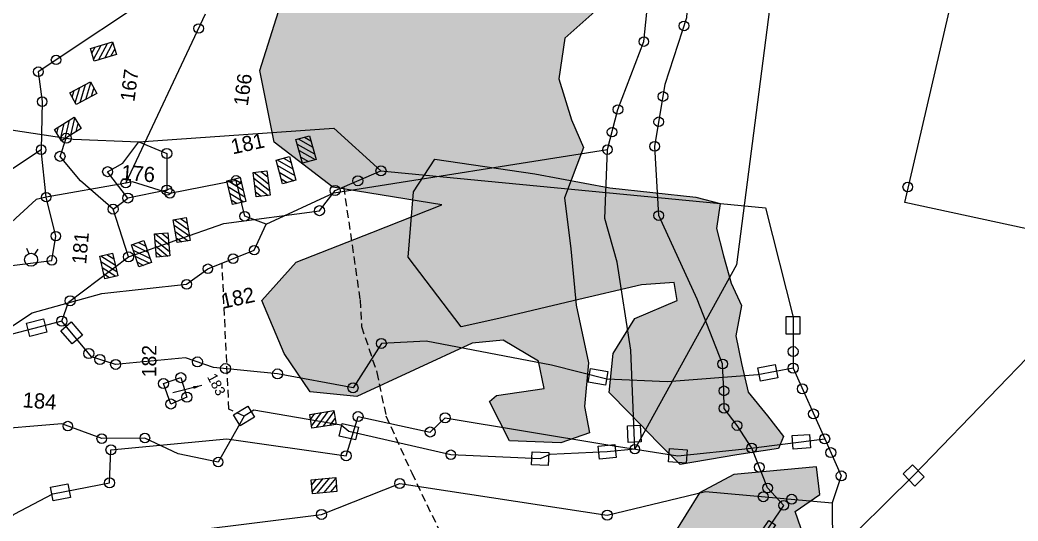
# Model space of a CAD drawing. Header units: metres. Extents: x 316291 to 322492, y 1878982 to 1885522.
# Drawn here: x 319157 to 319795, y 1882805 to 1883124 of the extents above; entities that cross this region are included whole.
import ezdxf

# ---------------------------------------------------------------- set-up
doc = ezdxf.new("R2010")
doc.units = ezdxf.units.M
doc.linetypes.add('DASHED', pattern=[0.75, 0.5, -0.25])
for name, color, linetype in [('LINE_FOOTPATH', 1, 'DASHED'), ('OFF', 1, 'Continuous'), ('OTHERS', 1, 'Continuous'), ('POLY_HATCH', 12, 'Continuous'), ('POLY_PARCEL', 6, 'Continuous'), ('SYM_ARROW', 1, 'Continuous'), ('SYM_STONE', 1, 'Continuous'), ('SYM_WELL', 1, 'Continuous'), ('TEXT_PARCEL', 7, 'Continuous')]:
    doc.layers.add(name, color=color, linetype=linetype)
doc.styles.add('TEXT_MAP', font='')
doc.styles.get('TEXT_MAP').set_extended_font_data('Kruti Dev 050')
doc.dimstyles.get("Standard").update_dxf_attribs({"dimtxt": 0.18, "dimasz": 0.18, "dimexe": 0.18, "dimexo": 0.0625, "dimgap": 0.09, "dimtad": 0, "dimtih": 1, "dimtoh": 1, "dimdec": 4, "dimzin": 0, "dimdsep": 46, "dimtxsty": 'Standard', "dimcen": 0.09, "dimadec": 0, "dimazin": 0, "dimtfac": 1, "dimtdec": 4, "dimtofl": 0, "dimtmove": 0, "dimatfit": 3, "dimfxl": 1, "dimtolj": 1, "dimtzin": 0, "dimarcsym": 0})

# ---------------------------------------------------------------- blocks, each defined once
blk = doc.blocks.new('STONESQUARE')
at = {"layer": 'SYM_STONE'}
for p, q in [((-1.04, 0.81), (1.04, 0.81)), ((-1.04, -0.81), (-1.04, 0.81)), ((1.04, 0.81), (1.04, -0.81)), ((1.04, -0.81), (-1.04, -0.81))]:
    blk.add_line(p, q, dxfattribs=at)
blk = doc.blocks.new('STONE')
blk.add_circle((0, 0), 0.851)
blk = doc.blocks.new('MOTWELL')
for points in [[(-1.54, 2.96), (-0.8, 1.55)], [(1.54, 2.96), (0.8, 1.55)]]:
    blk.add_lwpolyline(points)
blk.add_circle((0, 0), 1.74)
blk = doc.blocks.new('STONESQUAREFILLED')
blk.add_hatch(color=256).paths.add_polyline_path([(0.7, -0.48), (0.7, 0.48), (-0.7, 0.48), (-0.7, -0.48)])
blk.add_lwpolyline([(-0.7, 0.48), (0.7, 0.48), (0.7, -0.48), (-0.7, -0.48)], close=True)
blk = doc.blocks.new('TEXTARROW')
blk.add_leader([(0.04, -0.01), (8.68, -0.01)], dimstyle='Standard', override={"dimtxt": 2.5, "dimasz": 2.5, "dimexe": 1.25, "dimexo": 0.625, "dimgap": 0.625, "dimtad": 1, "dimtih": 0, "dimtoh": 0, "dimzin": 8, "dimcen": 2.5, "dimtofl": 1})

msp = doc.modelspace()

# ---------------------------------------------------------------- hatches: boundary and pattern name
at = {"layer": 'OTHERS'}
h = msp.add_hatch(dxfattribs=at)
h.set_pattern_fill('ANSI31', color=256, scale=23.413525, angle=16.75777, style=0)
h.set_pattern_definition([(61.757774, (314848.7302, 1883816.489), (-2.5782826, 1.3849104), [])])
h.paths.add_polyline_path([(319218.85, 1883102.36), (319216.39, 1883110.51), (319202.16, 1883106.23), (319204.61, 1883098.07)])
h = msp.add_hatch(dxfattribs=at)
h.set_pattern_fill('ANSI31', color=256, scale=23.413525, angle=28.34517, style=0)
h.set_pattern_definition([(73.34517, (314781.727, 1882899.2916), (-2.8039122, 0.838805), [])])
h.paths.add_polyline_path([(319206.22, 1883077.51), (319202.18, 1883085), (319189.1, 1883077.95), (319193.14, 1883070.45)])
h = msp.add_hatch(dxfattribs=at)
h.set_pattern_fill('ANSI31', color=256, scale=23.413525, angle=31.60781, style=0)
h.set_pattern_definition([(76.607806, (314789.1165, 1882625.3793), (-2.8471064, 0.6778665), [])])
h.paths.add_polyline_path([(319196.3, 1883055.12), (319191.83, 1883062.37), (319179.17, 1883054.58), (319183.64, 1883047.33)])
h = msp.add_hatch(dxfattribs=at)
h.set_pattern_fill('ANSI31', color=256, scale=24.633142, angle=-74.28392, style=0)
h.set_pattern_definition([(330.71608, (320172.552, 1887616.401), (1.5061247, 2.6856486), [])])
h.paths.add_polyline_path([(319337.76, 1883033.06), (319346.38, 1883035.49), (319342.15, 1883050.54), (319333.53, 1883048.12)])
h = msp.add_hatch(dxfattribs=at)
h.set_pattern_fill('ANSI31', color=256, scale=24.633142, angle=104.96294, style=0)
h.set_pattern_definition([(149.962945, (318434.4674, 1878465.342), (-1.5412957, -2.6656196), [])])
h.paths.add_polyline_path([(319329.43, 1883037.31), (319320.78, 1883035), (319324.82, 1883019.89), (319333.47, 1883022.2)])
h = msp.add_hatch(dxfattribs=at)
h.set_pattern_fill('ANSI31', color=256, scale=24.633142, angle=103.38085, style=0)
h.set_pattern_definition([(148.38085, (318277.102, 1878478.3247), (-1.614304, -2.6220494), [])])
h.paths.add_polyline_path([(319297.95, 1883023.84), (319289.24, 1883021.77), (319292.86, 1883006.56), (319301.57, 1883008.63)])
h = msp.add_hatch(dxfattribs=at)
h.set_pattern_fill('ANSI31', color=256, scale=24.633142, angle=97.35806, style=0)
h.set_pattern_definition([(142.35806, (317822.863, 1878614.833), (-1.8805093, -2.438197), [])])
h.paths.add_polyline_path([(319315.01, 1883028.15), (319306.13, 1883027), (319308.13, 1883011.49), (319317.02, 1883012.64)])
h = msp.add_hatch(dxfattribs=at)
h.set_pattern_fill('ANSI31', color=256, scale=23.413525, angle=99.81278, style=0)
h.set_pattern_definition([(144.81278, (318026.0818, 1878746.7192), (-1.6865056, -2.3919065), [])])
h.paths.add_polyline_path([(319263.39, 1882998.42), (319255, 1882996.97), (319257.53, 1882982.32), (319265.92, 1882983.77)])
h = msp.add_hatch(dxfattribs=at)
h.set_pattern_fill('ANSI31', color=256, scale=23.413525, angle=95.28456, style=0)
h.set_pattern_definition([(140.28456, (317682.4522, 1878847.9115), (-1.8700825, -2.2512906), [])])
h.paths.add_polyline_path([(319251.57, 1882988.66), (319243.09, 1882987.87), (319244.46, 1882973.07), (319252.94, 1882973.86)])
h = msp.add_hatch(dxfattribs=at)
h.set_pattern_fill('ANSI31', color=256, scale=23.413525, angle=108.84776, style=0)
h.set_pattern_definition([(153.847756, (318682.1307, 1878590.37), (-1.2899618, -2.6270737), [])])
h.paths.add_polyline_path([(319236.41, 1882983.62), (319228.35, 1882980.87), (319233.16, 1882966.81), (319241.21, 1882969.56)])
h = msp.add_hatch(dxfattribs=at)
h.set_pattern_fill('ANSI31', color=256, scale=23.413525, angle=102.84159, style=0)
h.set_pattern_definition([(147.84159, (318205.4605, 1878664.5233), (-1.5577659, -2.477677), [])])
h.paths.add_polyline_path([(319216.39, 1882975.66), (319208.09, 1882973.77), (319211.39, 1882959.28), (319219.69, 1882961.17)])
h = msp.add_hatch(dxfattribs=at)
h.set_pattern_fill('ANSI31', color=256, scale=24.633142, angle=8.79822, style=0)
h.set_pattern_definition([(53.79822, (314909.686, 1884246.993), (-2.4846896, 1.8186363), [])])
h.paths.add_polyline_path([(319359.11, 1882866.23), (319357.74, 1882875.09), (319342.28, 1882872.69), (319343.65, 1882863.84)])
h = msp.add_hatch(dxfattribs=at)
h.set_pattern_fill('ANSI31', color=256, scale=24.633142, angle=5.29248, style=0)
h.set_pattern_definition([(50.29248, (315003.0637, 1884473.7388), (-2.3688329, 1.9671682), [])])
h.paths.add_polyline_path([(319359.73, 1882823.49), (319358.9, 1882832.41), (319343.33, 1882830.96), (319344.16, 1882822.04)])
at = {"layer": 'POLY_HATCH'}
h = msp.add_hatch(dxfattribs=at)
h.set_pattern_fill('ZIGZAG', color=256, scale=5.111887, angle=82.29872, style=0)
h.set_pattern_definition([(82.2987, (319610.724, 1882606.19), (-13.90886, 18.25884), [16.23024, -16.23024]), (172.2987, (319612.899, 1882622.274), (-18.25884, -13.90886), [16.23024, -16.23024])])
h.paths.add_polyline_path([(318483.66, 1884016.34), (318466.95, 1884015.28), (318452.28, 1884014.61), (318439.03, 1884009.77), (318430.38, 1883999.67), (318417.64, 1883988.79), (318444.67, 1883987.78), (318453.14, 1883986.64), (318464.92, 1884000.3), (318475.53, 1884010.14)], flags=16)
h.paths.add_polyline_path([(318327.27, 1883560.04), (318330.07, 1883540.24), (318335.58, 1883522.06), (318346.18, 1883493.74), (318332.75, 1883479.12), (318317.92, 1883476.14), (318304.75, 1883492.86), (318298.45, 1883505.17), (318299.84, 1883515.44), (318305.04, 1883539.14), (318308.66, 1883558.57), (318315.45, 1883564.63), (318320.05, 1883565.5)], flags=16)
h.paths.add_polyline_path([(318109.12, 1883662.84), (318106.82, 1883653.19), (318106.89, 1883642.72), (318110.35, 1883627.81), (318106.29, 1883619.89), (318106.6, 1883607.4), (318108.89, 1883598.62), (318106.3, 1883590.51), (318101.43, 1883580.21), (318093.18, 1883581.82), (318087, 1883587.64), (318086.12, 1883603.2), (318087.79, 1883622.89), (318089.42, 1883638.61), (318091.29, 1883648.82), (318095.48, 1883657.71), (318101.72, 1883663.34)], flags=16)
h.paths.add_polyline_path([(318188.23, 1883834.4), (318192.53, 1883840.22), (318200.1, 1883839.51), (318204.89, 1883834.71), (318207.76, 1883827.6), (318207.01, 1883819.71), (318204.54, 1883808.53), (318200.16, 1883802.09), (318192.16, 1883799.65), (318183.11, 1883798.96), (318174.64, 1883800.1), (318169.06, 1883803.73), (318168.78, 1883811.13), (318173.57, 1883818.16), (318178.7, 1883820.66), (318184.26, 1883819.27), (318190.57, 1883813.94), (318197.94, 1883811.66), (318199.79, 1883815.89), (318197.45, 1883822.28), (318191.86, 1883828.16)], flags=16)
h.paths.add_polyline_path([(318240.83, 1883378.06), (318216.41, 1883381.36), (318168.21, 1883401.14), (318136.03, 1883423.96), (318126.55, 1883446.56), (318086.93, 1883463.28), (318058.11, 1883489.91), (318054.08, 1883528.35), (318028.03, 1883547.5), (318020.15, 1883567.98), (318032.08, 1883601.89), (318003.22, 1883607.22), (317992.7, 1883625.69), (318006.8, 1883651.25), (318026.39, 1883671.81), (318023.17, 1883681.25), (317967.64, 1883695.86), (317960.72, 1883730.42), (317958.16, 1883776.24), (317960.77, 1883821.82), (317975.28, 1883864.38), (317979.14, 1883894.65), (317962.32, 1883922.5), (317961.88, 1883959.5), (317985.9, 1883981.35), (318005.81, 1884011.34), (318003.85, 1884047.6), (318011.4, 1884080.68), (318031.76, 1884103.5), (318061.47, 1884108.01), (318098.87, 1884123.79), (318131.61, 1884140.2), (318133.47, 1884162.69), (318158.22, 1884183.02), (318182.83, 1884188.22), (318219.19, 1884199.88), (318256.12, 1884170.26), (318273.41, 1884177.39), (318298.67, 1884201.44), (318329.5, 1884217.64), (318370.62, 1884222.5), (318391.82, 1884213), (318372.34, 1884168.75), (318402.21, 1884170.87), (318415.77, 1884171.4), (318432.54, 1884132.66), (318446, 1884114.22), (318422.08, 1884104.04), (318411.4, 1884094.24), (318397.62, 1884075.49), (318386.34, 1884075.15), (318360.4, 1884070.22), (318347.87, 1884060.67), (318325.53, 1884047.77), (318312.73, 1884022.33), (318292.64, 1884005.37), (318280.29, 1883990.17), (318274.37, 1883974.11), (318261.75, 1883965.98), (318224.99, 1883950.34), (318196.76, 1883935.42), (318182.99, 1883916.67), (318171.77, 1883889.14), (318161.76, 1883877.38), (318167.74, 1883866.26), (318181.58, 1883857.83), (318194.46, 1883856.09), (318210.51, 1883850.17), (318218.48, 1883819.12), (318212.49, 1883795.57), (318200.75, 1883784.97), (318177.69, 1883780.6), (318171.43, 1883775.82), (318177.54, 1883765.63), (318187.33, 1883754.93), (318204.3, 1883748.89), (318193.54, 1883731.61), (318180.81, 1883713.65), (318179.44, 1883703.53), (318179.24, 1883695.13), (318173.12, 1883670.66), (318175.06, 1883657.28), (318184.97, 1883647.51), (318210.72, 1883644.03), (318251.08, 1883651.68), (318209.68, 1883677.89), (318195, 1883693.93), (318192.81, 1883705.47), (318199.73, 1883728.9), (318212.58, 1883747.77), (318249.41, 1883770.9), (318238.62, 1883781.42), (318231.64, 1883791.07), (318225.42, 1883815.54), (318221.9, 1883829.28), (318214.07, 1883866.18), (318217.16, 1883879.85), (318228.27, 1883900.74), (318245.22, 1883924.98), (318255.74, 1883932.26), (318275.58, 1883941.18), (318291.82, 1883943.37), (318296.06, 1883959.38), (318300.83, 1883988.58), (318316.69, 1884010.9), (318337.24, 1884028.02), (318358.53, 1884038.41), (318375.7, 1884039.81), (318390.35, 1884037.83), (318394.98, 1884047.57), (318400.53, 1884058.01), (318414.4, 1884074.79), (318425.14, 1884083.71), (318437.24, 1884087.46), (318458.95, 1884082.56), (318477.93, 1884048.38), (318510.69, 1884008.9), (318515.61, 1883966.55), (318483.75, 1883956.66), (318468.44, 1883932.68), (318434.54, 1883911.21), (318402.87, 1883874.76), (318393.7, 1883854.22), (318371.03, 1883838.81), (318340.4, 1883796.06), (318309.46, 1883750.99), (318280.14, 1883728.43), (318268.74, 1883705.35), (318277.77, 1883689.91), (318313.49, 1883672.3), (318352.74, 1883652.78), (318396.62, 1883625.53), (318409.49, 1883610.53), (318427.77, 1883610.9), (318449.18, 1883599.48), (318469.72, 1883588.65), (318490.84, 1883589.11), (318513.17, 1883605.51), (318535.86, 1883600.07), (318561.71, 1883607.47), (318586.18, 1883622.16), (318601.5, 1883635.72), (318623.08, 1883618.59), (318647.76, 1883613.83), (318670.98, 1883626.32), (318681.64, 1883633.41), (318700.53, 1883613.8), (318703.34, 1883587.37), (318734.56, 1883585.52), (318768.35, 1883578.11), (318795.4, 1883583.92), (318823.78, 1883571.56), (318857.5, 1883563.68), (318882.78, 1883566.9), (318911.24, 1883562.1), (318936.43, 1883550.64), (318963.83, 1883545.04), (318990.04, 1883548.13), (319009.78, 1883538.36), (319028.86, 1883537.67), (319046.85, 1883539.5), (319067, 1883564.25), (319089.07, 1883589.2), (319108.24, 1883592.77), (319119.54, 1883576.56), (319128.96, 1883553.5), (319140.31, 1883530.65), (319171.14, 1883518.9), (319165.29, 1883498.38), (319152.36, 1883474.55), (319159.31, 1883454.2), (319171.27, 1883428.9), (319163.93, 1883404.31), (319167.33, 1883378.75), (319188.96, 1883354.99), (319213.27, 1883337.02), (319234.27, 1883319.02), (319262.37, 1883308.12), (319293.22, 1883303.47), (319311.9, 1883292.89), (319335.75, 1883292.51), (319356.4, 1883303.45), (319371.81, 1883314.16), (319388.22, 1883314.78), (319407.18, 1883320.27), (319422.05, 1883340.99), (319436.04, 1883355.2), (319455.2, 1883351.66), (319470.28, 1883352.94), (319489.15, 1883371.7), (319506.52, 1883368.88), (319504.92, 1883337.84), (319504.76, 1883327.91), (319512.84, 1883315.93), (319526.94, 1883306.44), (319519.85, 1883283.72), (319518.07, 1883268.8), (319520.98, 1883246.62), (319541.72, 1883226.77), (319524.83, 1883201.58), (319512.82, 1883188.05), (319516.51, 1883161.03), (319530.26, 1883135.01), (319505.25, 1883112.82), (319501.5, 1883086.81), (319509.55, 1883060.61), (319517.34, 1883042.98), (319505.21, 1883011), (319509.07, 1882978.27), (319512.48, 1882942.29), (319520.55, 1882905.67), (319517.93, 1882877.61), (319521.03, 1882860.85), (319502.69, 1882854.42), (319469.98, 1882855.76), (319457.1, 1882880.81), (319461.56, 1882884.66), (319492.13, 1882889.1), (319488.52, 1882906.73), (319465.83, 1882920.08), (319446.03, 1882918.12), (319372.33, 1882884.04), (319342.69, 1882887.1), (319325.89, 1882911.63), (319311.75, 1882945.27), (319333.75, 1882969.77), (319382, 1882988.82), (319426.74, 1883006.45), (319357.05, 1883017.77), (319319.52, 1883046.53), (319310.33, 1883092.29), (319324.82, 1883138.17), (319349.98, 1883155.92), (319357.66, 1883159.8), (319362.08, 1883156.07), (319365.34, 1883147.13), (319365.38, 1883140.86), (319376.9, 1883143.33), (319383.53, 1883146.01), (319382.6, 1883152.4), (319377.9, 1883160.65), (319379.21, 1883170.32), (319382.62, 1883175.67), (319384.59, 1883180.33), (319375.84, 1883185.09), (319365.36, 1883186.96), (319356.82, 1883180.06), (319352.2, 1883169.05), (319345.54, 1883162.78), (319333.81, 1883155.42), (319312.11, 1883147.46), (319287.82, 1883144.59), (319238.33, 1883168.81), (319221.94, 1883210.33), (319182.45, 1883235.09), (319156.31, 1883267.52), (319142.04, 1883300.23), (319110.69, 1883329.1), (319098.36, 1883358.71), (319097.3, 1883391.06), (319100.79, 1883425.64), (319081.95, 1883421.08), (319064.77, 1883407.78), (319062.59, 1883375.87), (319065.49, 1883346.58), (319046.34, 1883339.7), (319029.84, 1883359.45), (319028.57, 1883400.83), (318986.56, 1883399.88), (318955.55, 1883399.81), (318922.14, 1883374.97), (318880.88, 1883379.6), (318824.59, 1883381.53), (318771.53, 1883393.44), (318751.97, 1883415.03), (318751.58, 1883427.87), (318723.81, 1883437.78), (318692, 1883421.24), (318665.28, 1883414.44), (318639.43, 1883417.46), (318616.4, 1883423.89), (318593.27, 1883380.6), (318554.96, 1883354.52), (318497.56, 1883362.28), (318463.92, 1883349.78), (318426.44, 1883354.38), (318381.61, 1883339.6), (318334.53, 1883343.13), (318290.33, 1883350.52), (318270.09, 1883374.1), (318276.53, 1883384.84), (318286.3, 1883399.86), (318287.07, 1883408.78), (318280.95, 1883414.33), (318272.32, 1883417.22), (318265.96, 1883414.64), (318259.24, 1883403.09), (318251.23, 1883388.27)])
at = {"layer": 'POLY_HATCH', "ltscale": 10}
h = msp.add_hatch(dxfattribs=at)
h.set_pattern_fill('ZIGZAG', color=256, scale=5.378167, angle=-4.28928, style=0)
h.set_pattern_definition([(355.7107, (317327.343, 1881245.552), (18.30498, 15.75073), [17.07568, -17.07568]), (85.7107, (317344.371, 1881244.275), (-15.75073, 18.30498), [17.07568, -17.07568])])
h.paths.add_polyline_path([(319666.23, 1882839.15), (319613.33, 1882834.22), (319591.41, 1882822.56), (319573.95, 1882794.5), (319580.55, 1882765.77), (319603.21, 1882742.28), (319621.48, 1882738.7), (319644.97, 1882746.2), (319665.43, 1882758.79), (319673.93, 1882775.95), (319657.98, 1882794.65), (319652.58, 1882810.71), (319668.29, 1882821.5)])
h.paths.add_polyline_path([(319439.14, 1882928.62), (319405.23, 1882973.12), (319408.65, 1883014.82), (319422.19, 1883035.66), (319486.08, 1883026.14), (319534.05, 1883017.23), (319589.04, 1883011.33), (319604.57, 1883007.22), (319602.34, 1882991.43), (319606.79, 1882973.96), (319611.54, 1882956.46), (319618.3, 1882942.07), (319614.64, 1882922.85), (319618.19, 1882905.15), (319622.58, 1882886.8), (319634.9, 1882871.69), (319645, 1882858.53), (319641.9, 1882850.78), (319615.15, 1882846.88), (319579.06, 1882840.73), (319565.14, 1882854.18), (319546.34, 1882873.61), (319533.57, 1882886.68), (319536.18, 1882911.6), (319550.12, 1882933.89), (319577.16, 1882945.45), (319575.2, 1882956.83), (319554.25, 1882955.44), (319510.75, 1882945.12), (319463.05, 1882933.92)])
h.paths.add_polyline_path([(318903, 1881851.64), (318906.7, 1881856.87), (318915.67, 1881858.77), (318916.95, 1881869.71), (318911.66, 1881883.7), (318913.06, 1881901.24), (318924.04, 1881923.76), (318925.86, 1881934.47), (318943.03, 1881939.06), (318953.79, 1881941.56), (318947.42, 1881953.43), (318939.52, 1881969.47), (318937.18, 1881988.57), (318938.02, 1881998.62), (318943.15, 1882009.26), (318957, 1882018.7), (318985.48, 1882029.24), (318995.33, 1882036.77), (318984.14, 1882050.66), (318986.22, 1882077.16), (319003.84, 1882097.52), (319001.25, 1882105.8), (318985.55, 1882120.95), (318986.62, 1882143.84), (319001.47, 1882161.48), (319016.31, 1882169.37), (319019.46, 1882175.75), (318999.9, 1882183.46), (318989.32, 1882198.22), (318989.02, 1882214.97), (318987.51, 1882232.91), (318990.67, 1882254.18), (318993.68, 1882263.69), (319003.13, 1882278.06), (319015.76, 1882288.32), (319028.79, 1882298.92), (319025.42, 1882314.06), (319021.3, 1882324.11), (319028.03, 1882346.4), (319037.38, 1882366.83), (319045.71, 1882373.74), (319054.2, 1882382.66), (319062.05, 1882395.31), (319054.43, 1882407.82), (319047.1, 1882421.61), (319060.58, 1882443.2), (319082.51, 1882454.79), (319105, 1882466.52), (319126.95, 1882470.94), (319151, 1882476.49), (319170.25, 1882474.49), (319189.42, 1882468.83), (319206.26, 1882456.72), (319223.34, 1882445.33), (319239.2, 1882432.38), (319240.78, 1882420.31), (319239.34, 1882409.76), (319249.29, 1882406.26), (319258.05, 1882399.17), (319259.49, 1882385.28), (319259.79, 1882370.92), (319259.81, 1882365.04), (319265.12, 1882370.89), (319297.57, 1882375.62), (319305.37, 1882377.79), (319318.11, 1882369.85), (319338.35, 1882366.31), (319351.93, 1882362.17), (319364.23, 1882355.73), (319370.53, 1882347.73), (319374.94, 1882339.12), (319381.33, 1882329.82), (319387.97, 1882319.03), (319394.73, 1882307.5), (319401.77, 1882294.66), (319407.42, 1882280.45), (319414.03, 1882271.68), (319412.21, 1882260.98), (319411.02, 1882248.75), (319404.67, 1882238.93), (319400.38, 1882229.52), (319416.94, 1882223.49), (319435.87, 1882222.08), (319454.89, 1882221.75), (319465.58, 1882218.38), (319474.07, 1882210.2), (319480.54, 1882199.61), (319479.71, 1882194.71), (319488.73, 1882200.83), (319502.07, 1882200.94), (319516.09, 1882200.25), (319531.99, 1882200.16), (319546.89, 1882198.86), (319560.57, 1882191.22), (319574.41, 1882183.2), (319581.25, 1882175.15), (319586.26, 1882159.7), (319609.37, 1882140.06), (319609.27, 1882123.33), (319611.72, 1882102.08), (319630.47, 1882052.61), (319641.65, 1882023.14), (319625.41, 1881990.08), (319602.13, 1881958.68), (319581.7, 1881915), (319552.87, 1881930.35), (319488.86, 1881953.99), (319436.75, 1881975.6), (319396.4, 1882033.25), (319340.86, 1882084.51), (319333.36, 1882122.74), (319311.54, 1882156.02), (319288.6, 1882169.42), (319280.33, 1882207.34), (319248.96, 1882254.14), (319214.28, 1882301.95), (319183.28, 1882353.62), (319165.3, 1882382.85), (319126.72, 1882393.73), (319120.65, 1882345.51), (319113.34, 1882330.99), (319110.45, 1882315.01), (319125.02, 1882285.66), (319119.07, 1882254.09), (319112.21, 1882220.32), (319125.3, 1882196.36), (319118.54, 1882153.92), (319100.26, 1882113.85), (319093.21, 1882082.74), (319055.36, 1882043.01), (319043.3, 1882010.38), (319005.73, 1881974.4), (318998.12, 1881950.24), (319001.66, 1881930.25), (318974.45, 1881901.78), (318951.69, 1881872.22), (318952.37, 1881853.71), (318943.44, 1881842.7), (318929.43, 1881849.4), (318913.79, 1881847.3), (318906.89, 1881845.44)])
h.paths.add_polyline_path([(318432.45, 1882009.59), (318394.4, 1882043.13), (318379.84, 1882080.69), (318369.1, 1882119.13), (318370.99, 1882140.41), (318386.51, 1882165.88), (318422.24, 1882174.78), (318448.32, 1882171.08), (318431.53, 1882205.92), (318379.4, 1882202.31), (318379.11, 1882248.65), (318387.86, 1882268.83), (318427.52, 1882283.81), (318450.46, 1882300.03), (318469.68, 1882297.43), (318482.53, 1882310.36), (318480.93, 1882323.8), (318487.25, 1882342.43), (318515.97, 1882350.7), (318541.45, 1882362.1), (318558.82, 1882360.1), (318572.52, 1882382.35), (318593.62, 1882389.45), (318608.79, 1882394.69), (318621.45, 1882389.68), (318626.21, 1882418.27), (318628.41, 1882436.06), (318616.31, 1882471.7), (318632.02, 1882491.95), (318648.76, 1882510.37), (318666.96, 1882525.22), (318689.3, 1882556.55), (318716.44, 1882582.3), (318742.57, 1882579.18), (318770.36, 1882590.41), (318796.57, 1882588.45), (318804.8, 1882586.09), (318833.28, 1882583.38), (318842.05, 1882572.88), (318838.13, 1882547.7), (318835.6, 1882517.78), (318822.39, 1882507.77), (318828.43, 1882491.69), (318849.04, 1882476.83), (318861.43, 1882452.74), (318864.04, 1882421.86), (318857.03, 1882394.02), (318850.9, 1882385.79), (318882.98, 1882377.02), (318900.6, 1882353.11), (318910.83, 1882323.4), (318907.56, 1882306.85), (318899.02, 1882289.55), (318898.1, 1882273.41), (318888.45, 1882256.76), (318920.64, 1882257.24), (318927.3, 1882241.69), (318930.2, 1882222.37), (318927.92, 1882195.9), (318913.16, 1882165.17), (318937.6, 1882139.6), (318943.32, 1882127.01), (318936.79, 1882105.5), (318921.26, 1882080.03), (318887.54, 1882066.93), (318863.14, 1882069.92), (318853.56, 1882061.95), (318875.27, 1882053.96), (318893.96, 1882044.45), (318902.84, 1882027.57), (318906.18, 1882006.48), (318895.84, 1882003.78), (318882.53, 1882000.15), (318877.92, 1881988.91), (318853.23, 1881980.34), (318847.51, 1881969.77), (318852.12, 1881957.85), (318879.85, 1881952.87), (318894.71, 1881938.44), (318890.6, 1881918.49), (318874.93, 1881898.82), (318855.34, 1881888.71), (318852.96, 1881880.2), (318879.37, 1881873.01), (318899.23, 1881855.89), (318901.24, 1881839.48), (318896.92, 1881829.7), (318889.91, 1881811.54), (318876.84, 1881796.44), (318872.43, 1881793.07), (318865.66, 1881797.83), (318878.55, 1881825.34), (318882.77, 1881835.93), (318873.76, 1881850.29), (318841.39, 1881868.99), (318846.27, 1881900.8), (318844.72, 1881930.69), (318836.61, 1881954.6), (318842.98, 1881984.08), (318849.66, 1882002.81), (318836.65, 1882023.01), (318815.11, 1882045.52), (318816.35, 1882075.57), (318824.02, 1882087.76), (318822.66, 1882115.22), (318811.7, 1882140.64), (318796.86, 1882148.78), (318796.92, 1882173), (318801.45, 1882195.22), (318799.19, 1882218.13), (318794.84, 1882240.28), (318789.12, 1882264.01), (318798.99, 1882288.23), (318801.56, 1882308.93), (318795.18, 1882331.23), (318784.39, 1882351.46), (318797.23, 1882375.83), (318807.15, 1882400.78), (318803.25, 1882426.41), (318795.77, 1882451.38), (318784.62, 1882471.63), (318771.22, 1882484.29), (318768.99, 1882495.18), (318762.25, 1882502.9), (318743.63, 1882497.64), (318726.45, 1882486.91), (318721.46, 1882473.41), (318716.39, 1882456.41), (318718.43, 1882450.34), (318705.67, 1882441.87), (318694.05, 1882431.27), (318696.4, 1882414.45), (318694.35, 1882398.15), (318686.32, 1882381.19), (318676.44, 1882364.18), (318664.89, 1882344.7), (318652.25, 1882325.49), (318646.09, 1882308.05), (318637.84, 1882271.47), (318623.51, 1882254.42), (318606.05, 1882235.02), (318603.4, 1882203.42), (318592.53, 1882187.96), (318564.85, 1882178.02), (318559.88, 1882157.31), (318572.67, 1882134.16), (318578.37, 1882112.65), (318564.09, 1882091.35), (318554.21, 1882066.94), (318551.83, 1882036.42), (318551.91, 1882006.65), (318552.92, 1881986.78), (318546.31, 1881981.36), (318520.56, 1881996.98), (318491.96, 1882009.29), (318462.66, 1882019.63)])

# ---------------------------------------------------------------- linework, layer by layer
at = {"layer": 'LINE_FOOTPATH', "ltscale": 10}
for points in [[(319363.96, 1883017.92), (319374.49, 1882945.72), (319375.41, 1882928.85), (319385.19, 1882899.5), (319391.04, 1882871.69), (319407.46, 1882835.31), (319427.79, 1882793.04), (319447.41, 1882749.58), (319459.36, 1882727.86), (319482, 1882679.49), (319504.26, 1882634.3), (319530.9, 1882605.22), (319557.61, 1882589.84), (319584.83, 1882556.39), (319608.46, 1882520.71), (319641.69, 1882501.11), (319644.74, 1882498.37)], [(319300.34, 1882871.61), (319290.71, 1882875.91), (319286.28, 1882969.26)]]:
    msp.add_lwpolyline(points, dxfattribs=at)
at = {"layer": 'OFF'}
for points in [[(319674.03, 1883425.06), (319615.04, 1882968.06), (319550.05, 1882850.48)], [(319224.76, 1883020.28), (319275.71, 1883128.36)], [(319113.37, 1883059.97), (319186.74, 1883048.97)], [(319233.11, 1883046.57), (319357.69, 1883055.4), (319387.85, 1883028.15)], [(319186.74, 1883048.97), (319191.14, 1883048.31), (319233.11, 1883046.57)], [(319387.85, 1883028.15), (319633.52, 1883004.43)], [(319676.26, 1882816.1), (319676.57, 1882759.27)]]:
    msp.add_lwpolyline(points, dxfattribs=at)
at = {"layer": 'OTHERS'}
for points in [[(319202.16, 1883106.23), (319216.39, 1883110.51), (319218.85, 1883102.36), (319204.61, 1883098.07)], [(319189.1, 1883077.95), (319202.18, 1883085), (319206.22, 1883077.51), (319193.14, 1883070.45)], [(319179.17, 1883054.58), (319191.83, 1883062.37), (319196.3, 1883055.12), (319183.64, 1883047.33)], [(319342.15, 1883050.54), (319346.38, 1883035.49), (319337.76, 1883033.06), (319333.53, 1883048.12)], [(319324.82, 1883019.89), (319320.78, 1883035), (319329.43, 1883037.31), (319333.47, 1883022.2)], [(319292.86, 1883006.56), (319289.24, 1883021.77), (319297.95, 1883023.84), (319301.57, 1883008.63)], [(319308.13, 1883011.49), (319306.13, 1883027), (319315.01, 1883028.15), (319317.02, 1883012.64)], [(319257.53, 1882982.32), (319255, 1882996.97), (319263.39, 1882998.42), (319265.92, 1882983.77)], [(319244.46, 1882973.07), (319243.09, 1882987.87), (319251.57, 1882988.66), (319252.94, 1882973.86)], [(319233.16, 1882966.81), (319228.35, 1882980.87), (319236.41, 1882983.62), (319241.21, 1882969.56)], [(319211.39, 1882959.28), (319208.09, 1882973.77), (319216.39, 1882975.66), (319219.69, 1882961.17)], [(319342.28, 1882872.69), (319357.74, 1882875.09), (319359.11, 1882866.23), (319343.65, 1882863.84)], [(319343.33, 1882830.96), (319358.9, 1882832.41), (319359.73, 1882823.49), (319344.16, 1882822.04)]]:
    msp.add_lwpolyline(points, close=True, dxfattribs=at)
at = {"layer": 'POLY_HATCH'}
for points in [[(319465.83, 1882920.08), (319446.03, 1882918.12), (319372.33, 1882884.04), (319342.69, 1882887.1), (319325.89, 1882911.63), (319311.75, 1882945.27), (319333.75, 1882969.77), (319382, 1882988.82), (319426.74, 1883006.45), (319357.05, 1883017.77), (319319.52, 1883046.53), (319310.33, 1883092.29), (319324.82, 1883138.17)], [(319530.26, 1883135.01), (319505.25, 1883112.82), (319501.5, 1883086.81), (319509.55, 1883060.61), (319517.34, 1883042.98), (319505.21, 1883011), (319509.07, 1882978.27), (319512.48, 1882942.29), (319520.55, 1882905.67), (319517.93, 1882877.61), (319521.03, 1882860.85)], [(319521.03, 1882860.85), (319502.69, 1882854.42), (319469.98, 1882855.76), (319457.1, 1882880.81), (319461.56, 1882884.66), (319492.13, 1882889.1), (319488.52, 1882906.73), (319465.83, 1882920.08)]]:
    msp.add_lwpolyline(points, dxfattribs=at)
at = {"layer": 'POLY_HATCH', "ltscale": 10}
for points in [[(319439.14, 1882928.62), (319405.23, 1882973.12), (319408.65, 1883014.82), (319422.19, 1883035.66), (319486.08, 1883026.14), (319534.05, 1883017.23), (319589.04, 1883011.33), (319604.57, 1883007.22), (319602.34, 1882991.43), (319606.79, 1882973.96), (319611.54, 1882956.46), (319618.3, 1882942.07), (319614.64, 1882922.85), (319618.19, 1882905.15), (319622.58, 1882886.8), (319634.9, 1882871.69), (319645, 1882858.53), (319641.9, 1882850.78), (319615.15, 1882846.88), (319579.06, 1882840.73), (319565.14, 1882854.18), (319546.34, 1882873.61), (319533.57, 1882886.68), (319536.18, 1882911.6), (319550.12, 1882933.89), (319577.16, 1882945.45), (319575.2, 1882956.83), (319554.25, 1882955.44), (319510.75, 1882945.12), (319463.05, 1882933.92)], [(319666.23, 1882839.15), (319613.33, 1882834.22), (319591.41, 1882822.56), (319573.95, 1882794.5), (319580.55, 1882765.77), (319603.21, 1882742.28), (319621.48, 1882738.7), (319644.97, 1882746.2), (319665.43, 1882758.79), (319673.93, 1882775.95), (319657.98, 1882794.65), (319652.58, 1882810.71), (319668.29, 1882821.5)]]:
    msp.add_lwpolyline(points, close=True, dxfattribs=at)
at = {"layer": 'POLY_PARCEL'}
for points in [[(319633.78, 1882797.63), (319645.23, 1882814.57), (319634.86, 1882825.68), (319624.77, 1882851.18), (319615.41, 1882865.53), (319607.08, 1882876.49), (319606.99, 1882887.7), (319606.17, 1882904.84), (319589.94, 1882946.18), (319565.29, 1882999.61), (319562.74, 1883043.74), (319569.35, 1883083.46), (319583.27, 1883125.99), (319587.73, 1883196.57), (319551.91, 1883318.82), (319504.86, 1883375.19), (319480.5, 1883408.52), (319446.44, 1883421.24), (319369, 1883408.8), (319329.08, 1883406.57), (319349.84, 1883499.19), (319348.41, 1883517.96)], [(319867.74, 1882976.71), (319722.66, 1883007.92), (319759.28, 1883165.8), (319807.95, 1883375.89)], [(319532.57, 1883041.69), (319539.29, 1883067.3), (319555.85, 1883110.67), (319564.23, 1883193.29), (319543.58, 1883305.23), (319510.14, 1883350.24), (319498.95, 1883365.21)], [(319249.52, 1883145.24), (319168.88, 1883091.43), (319171.38, 1883072.31), (319170.69, 1883041.65)], [(319216.68, 1883003.71), (319195.9, 1883021.68), (319182.74, 1883037.4), (319186.74, 1883048.97)], [(319226.11, 1883010.79), (319213.18, 1883027.61), (319222.91, 1883033), (319233.11, 1883046.57)], [(319233.11, 1883046.57), (319250.93, 1883039.24), (319250.99, 1883015.87), (319226.11, 1883010.79)], [(319170.69, 1883041.65), (319107.61, 1882999.93), (319138.19, 1882961.85), (319143.78, 1882952.04), (319152.32, 1882929.15)], [(319173.94, 1883011.3), (319170.69, 1883041.65)], [(319314.55, 1882994.1), (319357.74, 1883014.15), (319532.57, 1883041.69)], [(319550.05, 1882850.48), (319547.48, 1882913.69), (319538.82, 1882969.93), (319530.9, 1882997.7), (319532.57, 1883041.69)], [(319226.5, 1882973.21), (319287.52, 1882994.5), (319348.53, 1883002.72), (319358.54, 1883015.59), (319387.85, 1883028.15)], [(319224.76, 1883020.28), (319173.94, 1883011.3)], [(319314.55, 1882994.1), (319300.75, 1882999.13), (319295.26, 1883022.05), (319252.97, 1883013.74), (319229.08, 1883021.04), (319224.76, 1883020.28)], [(319173.94, 1883011.3), (319167.42, 1883009.92), (319141.1, 1882985.86), (319144.64, 1882973.4), (319148.52, 1882967.21), (319177.53, 1882970.98), (319180.08, 1882986.48)], [(319180.08, 1882986.48), (319173.94, 1883011.3)], [(319216.68, 1883003.71), (319226.11, 1883010.79)], [(319226.5, 1882973.21), (319216.68, 1883003.71)], [(319633.52, 1883004.43), (319651.18, 1882934.69), (319651.21, 1882902.15)], [(319152.32, 1882929.15), (319164.85, 1882937.39), (319209.51, 1882949.9), (319263.67, 1882955.71), (319277.23, 1882965.64), (319306.87, 1882977.48), (319314.55, 1882994.1)], [(319183.9, 1882932.19), (319188.15, 1882944.39), (319226.5, 1882973.21)], [(319676.02, 1882782.18), (319728.21, 1882833.67), (319800.5, 1882908.55), (319867.74, 1882976.71)], [(319183.9, 1882932.19), (319133.23, 1882919.03), (319141.37, 1882951.51), (319122.96, 1882967.63), (319104.88, 1882965.93), (319105.18, 1882957.01), (319090.91, 1882957.8), (319070.88, 1882970.98)], [(319651.21, 1882902.15), (319628.75, 1882897.99), (319570.79, 1882893.44), (319532.1, 1882895.23), (319496.71, 1882904), (319416.74, 1882919.45), (319388.1, 1882917.99), (319369.97, 1882889.59), (319321.79, 1882898.49), (319280.77, 1882902.68), (319262.99, 1882908.74), (319218.29, 1882904.58), (319202.92, 1882909.35), (319183.9, 1882932.19)], [(319651.21, 1882902.15), (319671.39, 1882857.03)], [(319550.05, 1882850.48), (319532.39, 1882848.74), (319495.66, 1882847.01), (319489.51, 1882844.33), (319432.47, 1882846.88), (319367.3, 1882861.64), (319362.51, 1882865.72), (319306.59, 1882875.35), (319300.34, 1882871.61), (319283.83, 1882842.23), (319258.32, 1882847.56), (319237.01, 1882857.56), (319209.41, 1882857.17), (319183.9, 1882866.62), (319132.73, 1882862.29), (319114.49, 1882889.51)], [(319146.74, 1882802.32), (319153.51, 1882809.04), (319178.13, 1882821.94), (319214.42, 1882828.95), (319215.31, 1882850.02), (319289.45, 1882856.97), (319365.6, 1882846.25), (319373.18, 1882871.27), (319419.34, 1882861.41), (319428.79, 1882870.44), (319532.84, 1882853.18), (319577.55, 1882846.21), (319622.57, 1882850.9), (319671.39, 1882857.03)], [(319671.39, 1882857.03), (319681.98, 1882833.36), (319676.26, 1882816.1)], [(319253.02, 1882789.21), (319265.86, 1882798.42), (319349.85, 1882808.78), (319399.8, 1882828.56), (319532.41, 1882808.34), (319595.27, 1882823.44), (319676.26, 1882816.1)]]:
    msp.add_lwpolyline(points, dxfattribs=at)
msp.add_lwpolyline([(319248.88, 1882892.3), (319259.89, 1882896.11), (319263.83, 1882883.64), (319253.63, 1882879.29)], close=True, dxfattribs=at)

# ---------------------------------------------------------------- block references
at = {"layer": 'SYM_ARROW', "xscale": 2.228110390308097, "yscale": 2.228110390308097, "zscale": 2.228110390308097, "rotation": 193.9223037509574}
msp.add_blockref('TEXTARROW', (319273.54, 1882891.15), dxfattribs=at)
at = {"layer": 'SYM_STONE'}
for name, p, xscale, yscale, zscale, rotation in [('STONE', (319271.33, 1883119.06), 3.578321005867366, 3.578321005867366, 3.578321005867366, 82.29872296275367), ('STONE', (319581.53, 1883120.69), 3.639599198251426, 3.639599198251426, 3.639599198251426, 356.095985405272), ('STONE', (319555.85, 1883110.67), 3.578321005867366, 3.578321005867366, 3.578321005867366, 82.29872296275367), ('STONE', (319180.22, 1883099), 3.578321005867366, 3.578321005867366, 3.578321005867366, 82.29872296275367), ('STONE', (319168.88, 1883091.43), 3.578321005867366, 3.578321005867366, 3.578321005867366, 82.29872296275367), ('STONE', (319171.38, 1883072.31), 3.578321005867366, 3.578321005867366, 3.578321005867366, 82.29872296275367), ('STONE', (319568.04, 1883075.6), 3.639599198251426, 3.639599198251426, 3.639599198251426, 356.095985405272), ('STONE', (319539.29, 1883067.3), 3.578321005867366, 3.578321005867366, 3.578321005867366, 82.29872296275367), ('STONE', (319565.35, 1883059.45), 3.639599198251426, 3.639599198251426, 3.639599198251426, 356.095985405272), ('STONE', (319535.5, 1883052.86), 3.578321005867366, 3.578321005867366, 3.578321005867366, 82.29872296275367), ('STONE', (319186.74, 1883048.97), 3.764716826507651, 3.764716826507651, 3.764716826507651, 355.7107211870309), ('STONE', (319170.69, 1883041.65), 3.578321005867366, 3.578321005867366, 3.578321005867366, 82.29872296275367), ('STONE', (319250.93, 1883039.24), 3.764716826507651, 3.764716826507651, 3.764716826507651, 355.7107211870309), ('STONE', (319532.57, 1883041.69), 3.578321005867366, 3.578321005867366, 3.578321005867366, 82.29872296275367), ('STONE', (319562.74, 1883043.74), 3.639599198251426, 3.639599198251426, 3.639599198251426, 356.095985405272), ('STONE', (319182.74, 1883037.4), 3.764716826507651, 3.764716826507651, 3.764716826507651, 355.7107211870309), ('STONE', (319213.18, 1883027.61), 3.764716826507651, 3.764716826507651, 3.764716826507651, 355.7107211870309), ('STONE', (319387.85, 1883028.15), 3.764716826507651, 3.764716826507651, 3.764716826507651, 355.7107211870309), ('STONE', (319224.76, 1883020.28), 3.578321005867366, 3.578321005867366, 3.578321005867366, 82.29872296275367), ('STONE', (319295.26, 1883022.05), 3.578321005867366, 3.578321005867366, 3.578321005867366, 82.29872296275367), ('STONE', (319373.12, 1883021.84), 3.764716826507651, 3.764716826507651, 3.764716826507651, 355.7107211870309), ('STONE', (319250.99, 1883015.87), 3.764716826507651, 3.764716826507651, 3.764716826507651, 355.7107211870309), ('STONE', (319252.97, 1883013.74), 3.578321005867366, 3.578321005867366, 3.578321005867366, 82.29872296275367), ('STONE', (319358.54, 1883015.59), 3.764716826507651, 3.764716826507651, 3.764716826507651, 355.7107211870309), ('STONE', (319724.49, 1883017.84), 3.639599198251426, 3.639599198251426, 3.639599198251426, 356.095985405272), ('STONE', (319173.94, 1883011.3), 3.578321005867366, 3.578321005867366, 3.578321005867366, 82.29872296275367), ('STONE', (319226.11, 1883010.79), 3.764716826507651, 3.764716826507651, 3.764716826507651, 355.7107211870309), ('STONE', (319216.68, 1883003.71), 3.764716826507651, 3.764716826507651, 3.764716826507651, 355.7107211870309), ('STONE', (319348.53, 1883002.72), 3.764716826507651, 3.764716826507651, 3.764716826507651, 355.7107211870309), ('STONE', (319300.75, 1882999.13), 3.578321005867366, 3.578321005867366, 3.578321005867366, 82.29872296275367), ('STONE', (319180.08, 1882986.48), 3.578321005867366, 3.578321005867366, 3.578321005867366, 82.29872296275367), ('STONE', (319306.87, 1882977.48), 3.578321005867366, 3.578321005867366, 3.578321005867366, 82.29872296275367), ('STONE', (319177.53, 1882970.98), 3.578321005867366, 3.578321005867366, 3.578321005867366, 82.29872296275367), ('STONE', (319226.5, 1882973.21), 3.764716826507651, 3.764716826507651, 3.764716826507651, 355.7107211870309), ('STONE', (319293.33, 1882972.07), 3.578321005867366, 3.578321005867366, 3.578321005867366, 82.29872296275367), ('STONE', (319277.23, 1882965.64), 3.578321005867366, 3.578321005867366, 3.578321005867366, 82.29872296275367), ('STONE', (319263.67, 1882955.71), 3.578321005867366, 3.578321005867366, 3.578321005867366, 82.29872296275367), ('STONE', (319189.23, 1882945.2), 3.764716826507651, 3.764716826507651, 3.764716826507651, 355.7107211870309), ('STONESQUARE', (319167.86, 1882928.02), 5.37816689501093, 5.37816689501093, 5.37816689501093, 14.56383327987819), ('STONE', (319183.9, 1882932.19), 3.764716826507651, 3.764716826507651, 3.764716826507651, 355.7107211870309), ('STONESQUARE', (319651.18, 1882929.52), 5.37816689501093, 5.37816689501093, 5.37816689501093, 270.0652781024297), ('STONESQUARE', (319190.14, 1882924.69), 5.37816689501093, 5.37816689501093, 5.37816689501093, 310.7077652640601), ('STONE', (319388.1, 1882917.99), 3.764716826507651, 3.764716826507651, 3.764716826507651, 355.7107211870309), ('STONE', (319201.09, 1882911.55), 3.764716826507651, 3.764716826507651, 3.764716826507651, 355.7107211870309), ('STONE', (319651.2, 1882912.76), 3.764716826507651, 3.764716826507651, 3.764716826507651, 355.7107211870309), ('STONE', (319208.23, 1882907.7), 3.764716826507651, 3.764716826507651, 3.764716826507651, 355.7107211870309), ('STONE', (319218.29, 1882904.58), 3.764716826507651, 3.764716826507651, 3.764716826507651, 355.7107211870309), ('STONE', (319270.57, 1882906.15), 3.764716826507651, 3.764716826507651, 3.764716826507651, 355.7107211870309), ('STONE', (319606.17, 1882904.84), 3.639599198251426, 3.639599198251426, 3.639599198251426, 356.095985405272), ('STONE', (319288.56, 1882901.88), 3.764716826507651, 3.764716826507651, 3.764716826507651, 355.7107211870309), ('STONE', (319321.79, 1882898.49), 3.764716826507651, 3.764716826507651, 3.764716826507651, 355.7107211870309), ('STONESQUARE', (319526.54, 1882896.61), 5.378166895010929, 5.378166895010929, 5.378166895010929, 350.1586139701405), ('STONESQUARE', (319635.04, 1882899.16), 5.37816689501093, 5.37816689501093, 5.37816689501093, 10.49371127546478), ('STONE', (319651.21, 1882902.15), 3.764716826507651, 3.764716826507651, 3.764716826507651, 355.7107211870309), ('STONE', (319248.88, 1882892.3), 3.764716826507651, 3.764716826507651, 3.764716826507651, 355.7107211870309), ('STONE', (319259.89, 1882896.11), 3.764716826507651, 3.764716826507651, 3.764716826507651, 355.7107211870309), ('STONE', (319369.97, 1882889.59), 3.764716826507651, 3.764716826507651, 3.764716826507651, 355.7107211870309), ('STONE', (319606.99, 1882887.7), 3.639599198251426, 3.639599198251426, 3.639599198251426, 356.095985405272), ('STONE', (319657.11, 1882888.97), 3.764716826507651, 3.764716826507651, 3.764716826507651, 355.7107211870309), ('STONE', (319253.63, 1882879.29), 3.764716826507651, 3.764716826507651, 3.764716826507651, 355.7107211870309), ('STONE', (319263.83, 1882883.64), 3.764716826507651, 3.764716826507651, 3.764716826507651, 355.7107211870309), ('STONESQUARE', (319300.34, 1882871.61), 5.111887151239095, 5.111887151239095, 5.111887151239095, 30.88849099067056), ('STONE', (319607.08, 1882876.49), 3.639599198251426, 3.639599198251426, 3.639599198251426, 356.095985405272), ('STONE', (319664.29, 1882872.92), 3.764716826507651, 3.764716826507651, 3.764716826507651, 355.7107211870309), ('STONE', (319373.18, 1882871.27), 3.764716826507651, 3.764716826507651, 3.764716826507651, 355.7107211870309), ('STONE', (319428.79, 1882870.44), 3.764716826507651, 3.764716826507651, 3.764716826507651, 355.7107211870309), ('STONE', (319187.73, 1882865.2), 3.578321005867366, 3.578321005867366, 3.578321005867366, 82.29872296275367), ('STONESQUARE', (319367.3, 1882861.64), 5.111887151239094, 5.111887151239094, 5.111887151239094, 347.240936142438), ('STONE', (319419.34, 1882861.41), 3.764716826507651, 3.764716826507651, 3.764716826507651, 355.7107211870309), ('STONESQUARE', (319549.65, 1882860.26), 5.111887151239095, 5.111887151239095, 5.111887151239095, 92.33261200067344), ('STONE', (319615.41, 1882865.53), 3.639599198251426, 3.639599198251426, 3.639599198251426, 356.095985405272), ('STONE', (319209.41, 1882857.17), 3.578321005867366, 3.578321005867366, 3.578321005867366, 82.29872296275367), ('STONE', (319237.01, 1882857.56), 3.578321005867366, 3.578321005867366, 3.578321005867366, 82.29872296275367), ('STONESQUARE', (319656.44, 1882855.15), 5.37816689501093, 5.37816689501093, 5.37816689501093, 4.220278865921703), ('STONE', (319671.39, 1882857.03), 3.764716826507651, 3.764716826507651, 3.764716826507651, 355.7107211870309), ('STONE', (319215.31, 1882850.02), 3.764716826507651, 3.764716826507651, 3.764716826507651, 355.7107211870309), ('STONESQUARE', (319532.39, 1882848.74), 5.111887151239095, 5.111887151239095, 5.111887151239095, 5.617429878657224), ('STONE', (319550.05, 1882850.48), 3.578321005867366, 3.578321005867366, 3.578321005867366, 82.29872296275367), ('STONESQUARE', (319577.55, 1882846.21), 5.37816689501093, 5.37816689501093, 5.37816689501093, 355.7107211870309), ('STONE', (319624.77, 1882851.18), 3.639599198251426, 3.639599198251426, 3.639599198251426, 356.095985405272), ('STONE', (319675.32, 1882848.24), 3.764716826507651, 3.764716826507651, 3.764716826507651, 355.7107211870309), ('STONE', (319283.83, 1882842.23), 3.578321005867366, 3.578321005867366, 3.578321005867366, 82.29872296275367), ('STONE', (319365.6, 1882846.25), 3.764716826507651, 3.764716826507651, 3.764716826507651, 355.7107211870309), ('STONE', (319432.47, 1882846.88), 3.578321005867366, 3.578321005867366, 3.578321005867366, 82.29872296275367), ('STONESQUARE', (319489.51, 1882844.33), 5.111887151239095, 5.111887151239095, 5.111887151239095, 177.4397335771944), ('STONE', (319629.65, 1882838.86), 3.639599198251426, 3.639599198251426, 3.639599198251426, 356.095985405272), ('STONE', (319214.42, 1882828.95), 3.764716826507651, 3.764716826507651, 3.764716826507651, 355.7107211870309), ('STONE', (319399.8, 1882828.56), 3.764716826507651, 3.764716826507651, 3.764716826507651, 355.7107211870309), ('STONE', (319681.98, 1882833.36), 3.764716826507651, 3.764716826507651, 3.764716826507651, 355.7107211870309), ('STONESQUARE', (319183.04, 1882822.88), 5.37816689501093, 5.37816689501093, 5.37816689501093, 10.93529600083135), ('STONE', (319634.86, 1882825.68), 3.639599198251426, 3.639599198251426, 3.639599198251426, 356.095985405272), ('STONE', (319632.16, 1882820.1), 3.764716826507651, 3.764716826507651, 3.764716826507651, 355.7107211870309), ('STONE', (319650.28, 1882818.46), 3.764716826507651, 3.764716826507651, 3.764716826507651, 355.7107211870309), ('STONE', (319349.85, 1882808.78), 3.764716826507651, 3.764716826507651, 3.764716826507651, 355.7107211870309), ('STONE', (319645.23, 1882814.57), 3.639599198251426, 3.639599198251426, 3.639599198251426, 356.095985405272), ('STONE', (319532.41, 1882808.34), 3.764716826507651, 3.764716826507651, 3.764716826507651, 355.7107211870309)]:
    msp.add_blockref(name, p, dxfattribs=dict(at, xscale=xscale, yscale=yscale, zscale=zscale, rotation=rotation))
at = {"layer": 'SYM_STONE', "ltscale": 10}
for name, p, xscale, yscale, zscale, rotation in [('STONE', (319565.29, 1882999.61), 3.639599198251426, 3.639599198251426, 3.639599198251426, 356.095985405272), ('STONESQUARE', (319728.21, 1882833.67), 5.199427426073466, 5.199427426073466, 5.199427426073466, 313.8450592953524), ('STONESQUAREFILLED', (319635.79, 1882800.6), 5.199427426073466, 5.199427426073466, 5.199427426073466, 55.93372860137173)]:
    msp.add_blockref(name, p, dxfattribs=dict(at, xscale=xscale, yscale=yscale, zscale=zscale, rotation=rotation))
at = {"layer": 'SYM_WELL', "xscale": 2.396478483852729, "yscale": 2.396478483852729, "zscale": 2.396478483852729, "rotation": 353.9264736267008}
msp.add_blockref('MOTWELL', (319164.23, 1882971.39), dxfattribs=at)

# ---------------------------------------------------------------- texts
at = {"layer": 'TEXT_PARCEL', "style": 'TEXT_MAP'}
for s, height, rotation, p in [('167', 9.201, 82.29872, (319230.25, 1883071.97)), ('166', 9.201, 82.29872, (319302.71, 1883069.2)), ('181', 9.681, 12.33676, (319293.05, 1883038.61)), ('176', 9.681, 355.71072, (319221.55, 1883022.39)), ('181', 9.201, 84.78653, (319199.42, 1882968.23)), ('182', 9.681, 12.33676, (319286.83, 1882940.04)), ('182', 9.201, 89.64603, (319244.25, 1882896.39)), ('183', 6.454, 297.41875, (319276.56, 1882896.66)), ('184', 9.681, 355.71072, (319158.58, 1882877.23))]:
    msp.add_text(s, height=height, rotation=rotation, dxfattribs=at).set_placement(p)

doc.saveas('drawing.dxf')
